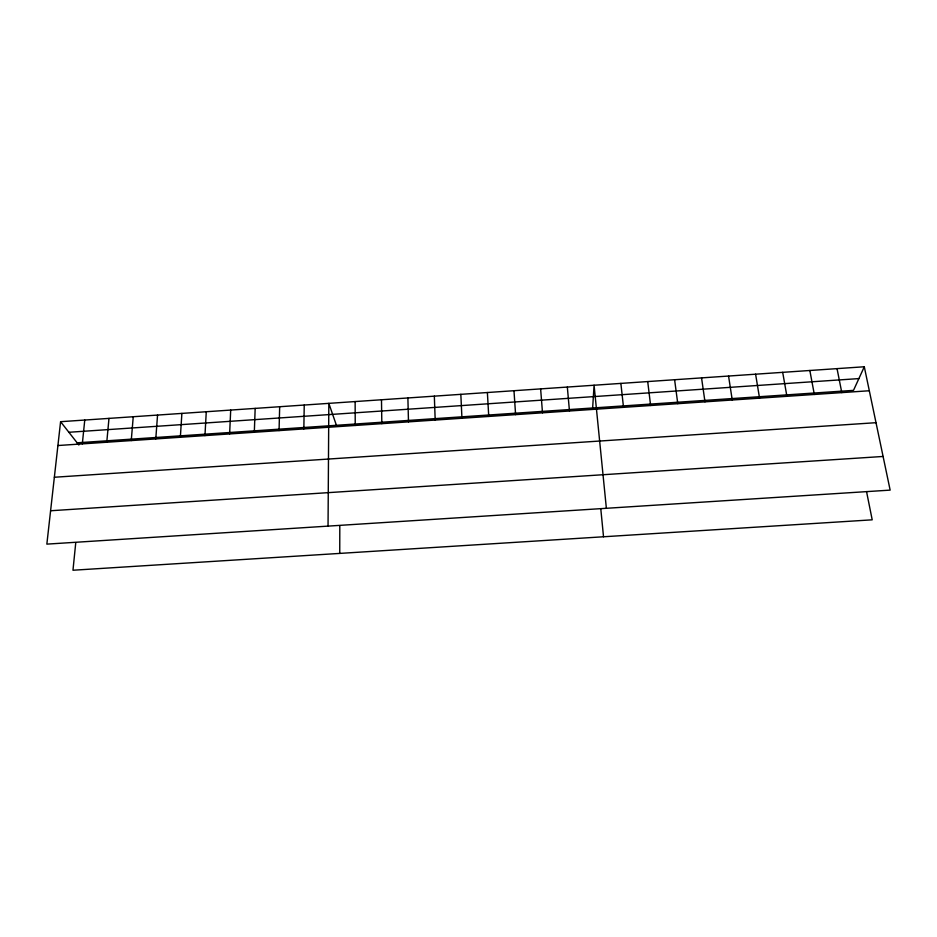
<?xml version="1.0" encoding="UTF-8"?>
<svg xmlns="http://www.w3.org/2000/svg" width="937" height="937" viewBox="0 0 937 937"><rect width="100%" height="100%" fill="white"/><g stroke="black" fill="none" stroke-linecap="round" stroke-linejoin="round"><path stroke-width="1.41" d="M339.744 553.404L339.803 525.68M328.044 526.125L328.828 403.367L336.418 425.293M303.846 428.923L304.232 405.042M279.062 430.598L279.671 406.717M254.314 432.273L255.169 408.391M229.624 433.936L230.701 410.066M204.957 435.6L206.269 411.741M592.641 407.982L594.07 385.236L606.368 508.287M180.349 437.263L181.883 413.404M155.776 438.914L157.545 415.068M131.25 440.577L133.241 416.731M106.759 442.229L108.985 418.382M75.768 542.593L72.969 570.235L872.206 519.824L866.538 491.574M82.315 443.88L84.763 420.045M60.589 421.697L46.85 544.128L890.15 490.121L864.289 366.765L60.589 421.697L78.86 445.005M864.289 366.765L853.502 390.366L77.139 442.814M68.881 432.273L858.878 378.595M57.918 445.532L869.313 390.752M54.358 477.249L876.013 422.692M50.598 510.759L883.087 456.46M837.034 368.628L841.801 392.615M809.837 370.49L814.335 394.465M782.688 372.34L786.916 396.316M755.597 374.191L759.556 398.166M728.553 376.042L732.242 400.005M701.555 377.892L704.987 401.844M674.605 379.731L677.779 403.683M647.713 381.57L650.618 405.51M620.868 383.409L623.515 407.349M600.804 508.967L603.522 536.772M567.33 387.063L569.462 410.992M540.626 388.89L542.5 412.819M513.98 390.706L515.596 414.634M487.381 392.521L488.751 416.438M460.84 394.336L461.941 418.253M434.335 396.152L435.19 420.057M407.888 397.956L408.485 421.861M381.488 399.759L381.827 423.665M355.135 401.563L355.228 425.457"/></g></svg>
